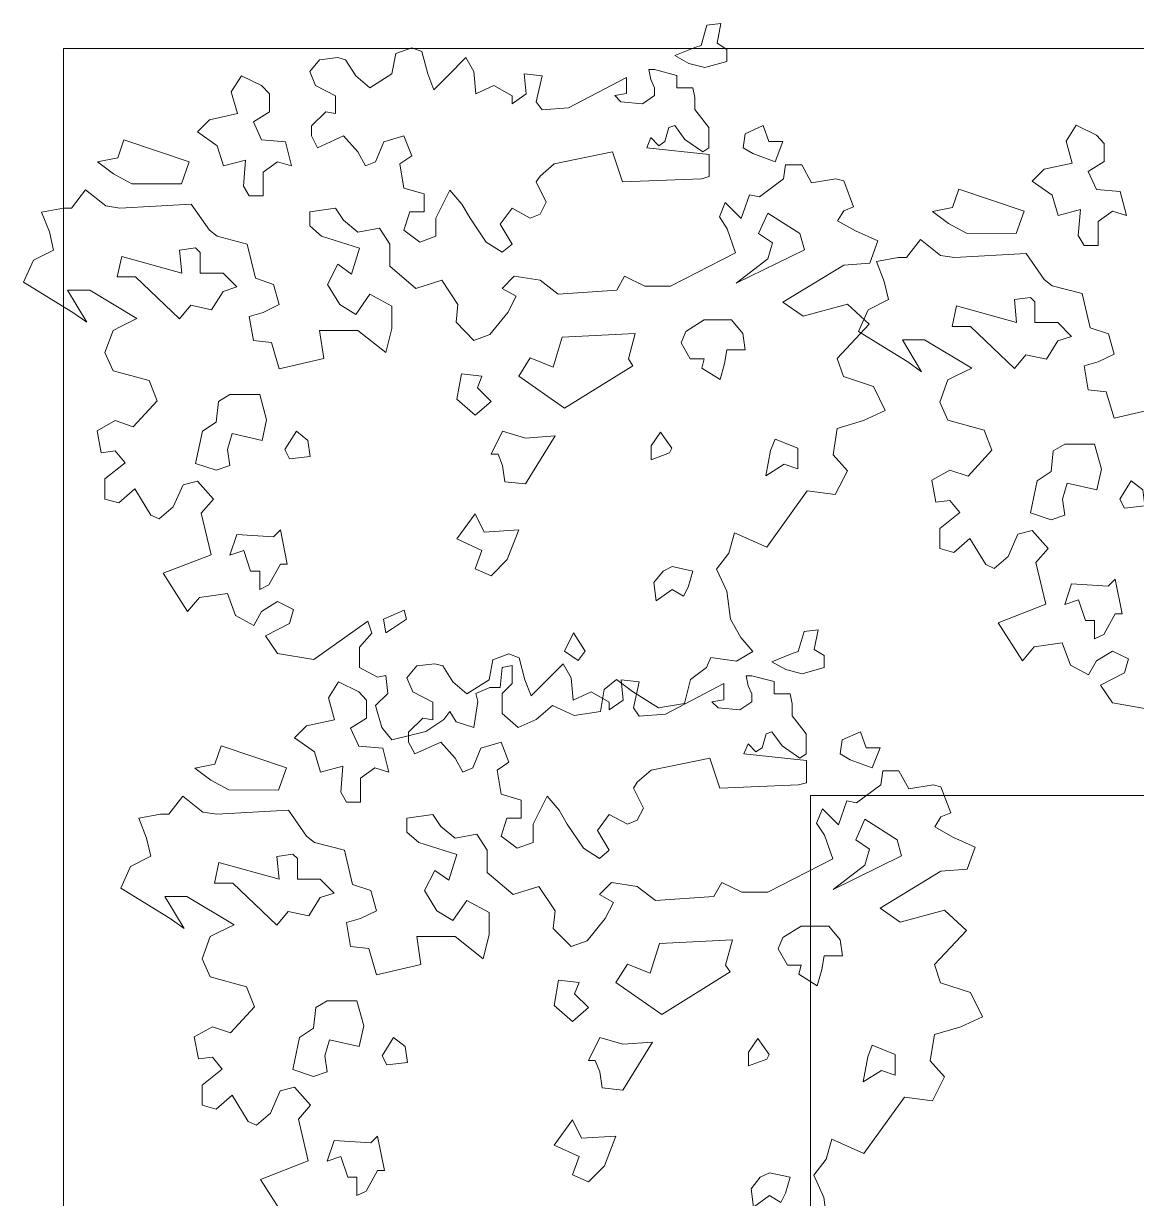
# Model space of a CAD drawing. Header units: inches. Extents: x 5 to 136470, y 9 to 138066.
# Drawn here: x 87183 to 88077, y 124998 to 125942 of the extents above; entities that cross this region are included whole.
import ezdxf

# ---------------------------------------------------------------- set-up
doc = ezdxf.new("R2010")
doc.units = ezdxf.units.IN
doc.header["$MEASUREMENT"] = 0
doc.layers.add('partition', color=253, linetype='Continuous', lineweight=5)
doc.layers.add('TREES', color=72, linetype='Continuous', lineweight=5, transparency=0.05)
doc.styles.add('ROMANS', font='', dxfattribs={"width": 0.8})
doc.styles.get('ROMANS').set_extended_font_data('VNI-Avo')

# ---------------------------------------------------------------- blocks, each defined once
blk = doc.blocks.new('A$C7b2e77e3')
at = {"layer": 'partition'}
for p, q in [((34066.46, 18205.81), (27393.38, 18205.81)), ((27393.38, 16155.43), (27393.38, 18205.81)), ((34066.46, 17605.81), (27993.38, 17605.81)), ((27993.38, 17605.81), (27993.38, 16155.43))]:
    blk.add_line(p, q, dxfattribs=at)
at = {"layer": 'TREES'}
for p, q in [((27660.21, 18201.65), (27673.09, 18206.31)), ((27673.09, 18206.31), (27681.32, 18203.3)), ((27681.32, 18203.3), (27685.97, 18185.47)), ((27591.14, 18187.12), (27599.09, 18196.72)), ((27599.09, 18196.72), (27613.62, 18198.36)), ((27613.62, 18198.36), (27619.92, 18196.72)), ((27619.92, 18196.72), (27628.14, 18183.83)), ((27657.2, 18185.47), (27660.21, 18201.65)), ((27702.15, 18183.83), (27716.67, 18198.36)), ((27716.67, 18198.36), (27722.98, 18187.12)), ((27595.8, 18175.88), (27591.14, 18187.12)), ((27639.38, 18174.23), (27657.2, 18185.47)), ((27685.97, 18185.47), (27690.91, 18172.59)), ((27722.98, 18187.12), (27724.62, 18169.3)), ((27763.27, 18185.47), (27777.79, 18183.83)), ((27764.91, 18169.3), (27763.27, 18185.47)), ((27865.13, 18180.82), (27863.49, 18188.77)), ((27863.49, 18188.77), (27868.15, 18188.77)), ((27868.15, 18188.77), (27885.96, 18184.11)), ((27611.97, 18167.65), (27595.8, 18175.88)), ((27628.14, 18183.83), (27639.38, 18174.23)), ((27690.91, 18172.59), (27702.15, 18183.83)), ((27724.62, 18169.3), (27739.15, 18175.88)), ((27739.15, 18175.88), (27753.67, 18167.65)), ((27777.79, 18183.83), (27773.13, 18162.99)), ((27798.9, 18158.05), (27845.67, 18182.46)), ((27845.67, 18182.46), (27845.67, 18169.58)), ((27868.15, 18174.24), (27865.13, 18180.82)), ((27885.96, 18184.11), (27885.96, 18174.24)), ((27611.97, 18153.39), (27611.97, 18167.65)), ((27753.67, 18161.34), (27764.91, 18169.3)), ((27753.67, 18167.65), (27753.67, 18161.34)), ((27845.67, 18169.58), (27836.08, 18167.93)), ((27836.08, 18167.93), (27841.01, 18163)), ((27858.55, 18161.35), (27868.15, 18167.93)), ((27868.15, 18167.93), (27868.15, 18174.24)), ((27885.96, 18174.24), (27898.84, 18174.24)), ((27898.84, 18174.24), (27900.49, 18166.29)), ((27900.49, 18166.29), (27900.49, 18156.69)), ((27773.13, 18162.99), (27777.79, 18156.41)), ((27777.79, 18156.41), (27798.9, 18158.05)), ((27841.01, 18163), (27858.55, 18161.35)), ((27900.49, 18156.69), (27911.73, 18142.16)), ((27592.51, 18143.52), (27604.02, 18154.76)), ((27604.02, 18154.76), (27611.97, 18153.39)), ((27592.51, 18135.57), (27592.51, 18143.52)), ((27879.66, 18142.16), (27876.37, 18130.91)), ((27884.32, 18143.8), (27879.66, 18142.16)), ((27892.54, 18132.56), (27884.32, 18143.8)), ((27911.73, 18142.16), (27911.73, 18125.98)), ((27597.45, 18125.97), (27592.51, 18135.57)), ((27618.28, 18135.57), (27597.45, 18125.97)), ((27629.79, 18122.68), (27618.28, 18135.57)), ((27650.62, 18130.63), (27644.04, 18114.73)), ((27666.79, 18135.57), (27650.62, 18130.63)), ((27673.09, 18119.39), (27666.79, 18135.57)), ((27865.13, 18134.2), (27861.84, 18125.98)), ((27871.43, 18127.62), (27865.13, 18134.2)), ((27876.37, 18130.91), (27871.43, 18127.62)), ((27906.79, 18122.69), (27892.54, 18132.56)), ((27636.09, 18111.44), (27629.79, 18122.68)), ((27663.5, 18113.09), (27673.09, 18119.39)), ((27834.43, 18122.69), (27787.39, 18113.09)), ((27842.38, 18098.56), (27834.43, 18122.69)), ((27861.84, 18125.98), (27911.99, 18120.6)), ((27911.73, 18125.98), (27906.79, 18122.69)), ((27911.99, 18120.6), (27911.99, 18102.78)), ((27644.04, 18114.73), (27636.09, 18111.44)), ((27666.79, 18093.62), (27663.5, 18113.09)), ((27787.39, 18113.09), (27776.15, 18103.21)), ((27971.74, 18101.13), (27973.39, 18112.38)), ((27973.39, 18112.38), (27986.27, 18112.38)), ((27986.27, 18112.38), (27994.22, 18097.84)), ((27776.15, 18103.21), (27773.13, 18098.55)), ((27905.69, 18101.13), (27842.38, 18098.56)), ((27911.99, 18102.78), (27905.69, 18101.13)), ((27952.28, 18086.6), (27971.74, 18101.13)), ((27994.22, 18097.84), (28013.68, 18101.13)), ((28013.68, 18101.13), (28019.98, 18099.49)), ((28019.98, 18099.49), (28027.93, 18078.65)), ((27399.96, 18077.58), (27411.19, 18092.11)), ((27411.19, 18092.11), (27427.37, 18079.22)), ((27682.96, 18088.96), (27666.79, 18093.62)), ((27703.79, 18091.97), (27692.55, 18069.49)), ((27713.38, 18080.73), (27703.79, 18091.97)), ((27773.13, 18098.55), (27781.08, 18082.37)), ((27438.6, 18077.58), (27496.03, 18080.73)), ((27496.03, 18080.73), (27510.56, 18059.89)), ((27682.96, 18074.42), (27682.96, 18088.96)), ((27719.96, 18069.49), (27713.38, 18080.73)), ((27781.08, 18082.37), (27776.15, 18072.78)), ((27920.21, 18070.42), (27924.87, 18081.94)), ((27924.87, 18081.94), (27933.1, 18073.71)), ((27937.7, 18069.11), (27944.33, 18088.25)), ((27944.33, 18088.25), (27952.28, 18086.6)), ((27375.84, 18074.29), (27393.38, 18077.58)), ((27382.14, 18058.39), (27375.84, 18074.29)), ((27393.38, 18077.58), (27399.96, 18077.58)), ((27427.37, 18079.22), (27438.6, 18077.58)), ((27591.14, 18074.42), (27611.97, 18077.44)), ((27591.14, 18063.18), (27591.14, 18074.42)), ((27611.97, 18077.44), (27618.28, 18067.84)), ((27666.79, 18059.89), (27671.45, 18074.42)), ((27671.45, 18074.42), (27682.96, 18074.42)), ((27753.67, 18077.44), (27744.08, 18064.55)), ((27768.2, 18069.49), (27753.67, 18077.44)), ((27776.15, 18072.78), (27768.2, 18069.49)), ((27933.1, 18073.71), (27937.7, 18069.11)), ((28019.98, 18075.36), (28015.05, 18067.41)), ((28027.93, 18078.65), (28019.98, 18075.36)), ((27600.73, 18054.96), (27591.14, 18063.18)), ((27618.28, 18067.84), (27629.79, 18058.25)), ((27692.55, 18069.49), (27692.55, 18054.96)), ((27732.84, 18050.29), (27719.96, 18069.49)), ((27744.08, 18064.55), (27753.67, 18048.65)), ((27926.52, 18060.83), (27920.21, 18070.42)), ((28015.05, 18067.41), (28029.57, 18059.18)), ((27385.43, 18043.85), (27382.14, 18058.39)), ((27510.56, 18059.89), (27516.86, 18054.96)), ((27516.86, 18054.96), (27540.98, 18048.65)), ((27631.16, 18045.36), (27600.73, 18054.96)), ((27629.79, 18058.25), (27647.33, 18061.54)), ((27647.33, 18061.54), (27655.55, 18048.65)), ((27679.67, 18050.29), (27666.79, 18059.89)), ((27692.55, 18054.96), (27679.67, 18050.29)), ((27933.1, 18041.63), (27926.52, 18060.83)), ((28029.57, 18059.18), (28047.39, 18051.23)), ((28070.4, 18037.81), (28081.64, 18052.35)), ((28081.64, 18052.35), (28097.81, 18039.46)), ((27369.26, 18035.63), (27385.43, 18043.85)), ((27540.98, 18048.65), (27547.56, 18021.23)), ((27624.85, 18024.52), (27631.16, 18045.36)), ((27655.55, 18048.65), (27655.55, 18030.83)), ((27745.73, 18042.07), (27732.84, 18050.29)), ((27753.67, 18048.65), (27745.73, 18042.07)), ((28047.39, 18051.23), (28041.09, 18033.41)), ((27361.31, 18018.08), (27369.26, 18035.63)), ((27881.03, 18014.93), (27933.1, 18041.63)), ((28041.09, 18033.41), (28019.98, 18031.76)), ((28046.28, 18034.52), (28063.82, 18037.81)), ((28052.59, 18018.62), (28046.28, 18034.52)), ((28063.82, 18037.81), (28070.4, 18037.81)), ((28097.81, 18039.46), (28109.05, 18037.81)), ((28109.05, 18037.81), (28166.48, 18040.96)), ((28166.48, 18040.96), (28181.01, 18020.12)), ((27605.39, 18016.29), (27613.62, 18032.47)), ((27613.62, 18032.47), (27624.85, 18024.52)), ((27655.55, 18030.83), (27676.38, 18013)), ((28019.98, 18031.76), (27971.2, 18002.04)), ((27400.93, 17993.81), (27361.31, 18018.08)), ((27547.56, 18021.23), (27562.09, 18016.29)), ((27562.09, 18016.29), (27566.75, 18000.12)), ((27615.26, 18000.12), (27605.39, 18016.29)), ((27676.38, 18013), (27697.21, 18019.58)), ((27697.21, 18019.58), (27710.09, 18000.12)), ((27745.73, 18013), (27755.32, 18022.87)), ((27755.32, 18022.87), (27776.15, 18019.58)), ((27776.15, 18019.58), (27790.68, 18008.34)), ((27837.72, 18011.64), (27844.03, 18022.88)), ((27844.03, 18022.88), (27860.2, 18014.93)), ((27860.2, 18014.93), (27881.03, 18014.93)), ((28055.88, 18004.09), (28052.59, 18018.62)), ((28181.01, 18020.12), (28187.31, 18015.19)), ((28187.31, 18015.19), (28211.43, 18008.88)), ((27396.67, 18011.5), (27412.16, 17985.86)), ((27414.48, 18011.5), (27396.67, 18011.5)), ((27452.45, 17988.87), (27414.48, 18011.5)), ((27639.38, 18008.34), (27628.14, 17992.16)), ((27657.2, 17998.74), (27639.38, 18008.34)), ((27756.96, 18006.7), (27745.73, 18013)), ((27750.38, 17993.81), (27756.96, 18006.7)), ((27790.68, 18008.34), (27837.72, 18011.64)), ((28211.43, 18008.88), (28218.01, 17981.46)), ((27566.75, 18000.12), (27553.87, 17993.81)), ((27628.14, 17992.16), (27615.26, 18000.12)), ((27657.2, 17980.92), (27657.2, 17998.74)), ((27710.09, 18000.12), (27708.72, 17985.86)), ((27971.2, 18002.04), (27987.37, 17990.8)), ((27987.37, 17990.8), (28023, 18000.4)), ((28023, 18000.4), (28040.55, 17984.22)), ((28031.76, 17978.31), (28039.7, 17995.86)), ((28039.7, 17995.86), (28055.88, 18004.09)), ((27412.16, 17985.86), (27400.93, 17993.81)), ((27439.57, 17982.57), (27452.45, 17988.87)), ((27553.87, 17993.81), (27542.63, 17990.52)), ((27542.63, 17990.52), (27545.92, 17971.32)), ((27735.86, 17975.99), (27750.38, 17993.81)), ((27426.69, 17961.45), (27433.27, 17979.28)), ((27433.27, 17979.28), (27439.57, 17982.57)), ((27599.09, 17979.28), (27629.79, 17979.28)), ((27602.38, 17956.79), (27599.09, 17979.28)), ((27629.79, 17979.28), (27652.26, 17961.45)), ((27652.26, 17961.45), (27657.2, 17980.92)), ((27708.72, 17985.86), (27722.98, 17971.32)), ((28040.55, 17984.22), (28014.78, 17956.8)), ((28071.37, 17954.04), (28031.76, 17978.31)), ((28218.01, 17981.46), (28232.53, 17976.53)), ((27545.92, 17971.32), (27560.44, 17969.68)), ((27560.44, 17969.68), (27566.75, 17948.57)), ((27722.98, 17971.32), (27735.86, 17975.99)), ((28067.11, 17971.73), (28082.61, 17946.09)), ((28084.93, 17971.73), (28067.11, 17971.73)), ((28122.9, 17949.11), (28084.93, 17971.73)), ((28232.53, 17976.53), (28237.19, 17960.35)), ((27433.27, 17946.92), (27426.69, 17961.45)), ((28237.19, 17960.35), (28224.31, 17954.04)), ((27566.75, 17948.57), (27602.38, 17956.79)), ((28014.78, 17956.8), (28019.71, 17942.27)), ((28082.61, 17946.09), (28071.37, 17954.04)), ((28110.02, 17942.8), (28122.9, 17949.11)), ((28224.31, 17954.04), (28213.07, 17950.75)), ((28213.07, 17950.75), (28216.36, 17931.56)), ((27462.32, 17938.97), (27433.27, 17946.92)), ((27468.63, 17922.79), (27462.32, 17938.97)), ((28019.71, 17942.27), (28043.83, 17934.31)), ((28097.14, 17921.69), (28103.71, 17939.51)), ((28103.71, 17939.51), (28110.02, 17942.8)), ((28043.83, 17934.31), (28053.43, 17914.85)), ((28216.36, 17931.56), (28230.89, 17929.91)), ((28230.89, 17929.91), (28237.19, 17908.8)), ((27449.44, 17901.95), (27468.63, 17922.79)), ((28103.71, 17907.15), (28097.14, 17921.69)), ((28053.43, 17914.85), (28035.89, 17906.89)), ((28237.19, 17908.8), (28272.82, 17917.03)), ((27420.39, 17898.66), (27434.91, 17906.89)), ((27434.91, 17906.89), (27449.44, 17901.95)), ((28035.89, 17906.89), (28014.78, 17900.59)), ((28132.77, 17899.2), (28103.71, 17907.15)), ((27423.68, 17881.11), (27420.39, 17898.66)), ((28014.78, 17900.59), (28011.49, 17879.47)), ((28139.07, 17883.03), (28132.77, 17899.2)), ((27434.91, 17882.48), (27423.68, 17881.11)), ((27442.86, 17872.89), (27434.91, 17882.48)), ((28119.88, 17862.19), (28139.07, 17883.03)), ((27426.69, 17860), (27442.86, 17872.89)), ((28011.49, 17879.47), (28023, 17866.59)), ((28023, 17866.59), (28013.14, 17847.39)), ((28090.83, 17858.9), (28105.36, 17867.12)), ((28105.36, 17867.12), (28119.88, 17862.19)), ((27426.69, 17843.82), (27426.69, 17860)), ((27489.46, 17855.34), (27481.51, 17837.52)), ((27500.97, 17858.36), (27489.46, 17855.34)), ((27513.85, 17843.82), (27500.97, 17858.36)), ((28094.12, 17841.35), (28090.83, 17858.9)), ((27450.81, 17852.05), (27437.93, 17840.81)), ((27463.69, 17830.94), (27450.81, 17852.05)), ((27990.66, 17850.41), (27958.14, 17805.16)), ((28013.14, 17847.39), (27990.66, 17850.41)), ((27437.93, 17840.81), (27426.69, 17843.82)), ((27481.51, 17837.52), (27470.27, 17827.92)), ((27503.98, 17832.58), (27513.85, 17843.82)), ((28105.36, 17842.72), (28094.12, 17841.35)), ((28113.31, 17833.12), (28105.36, 17842.72)), ((27470.27, 17827.92), (27463.69, 17830.94)), ((27511.93, 17799.13), (27503.98, 17832.58)), ((28097.14, 17820.23), (28113.31, 17833.12)), ((27932.38, 17816.68), (27927.72, 17800.5)), ((27958.14, 17805.16), (27932.38, 17816.68)), ((28097.14, 17804.06), (28097.14, 17820.23)), ((28171.41, 17818.59), (28159.9, 17815.57)), ((28184.29, 17804.06), (28171.41, 17818.59)), ((28121.26, 17812.28), (28108.37, 17801.04)), ((28134.14, 17791.17), (28121.26, 17812.28)), ((28159.9, 17815.57), (28151.95, 17797.75)), ((27473.56, 17784.32), (27511.93, 17799.13)), ((27927.72, 17800.5), (27917.85, 17787.61)), ((28108.37, 17801.04), (28097.14, 17804.06)), ((28151.95, 17797.75), (28140.72, 17788.15)), ((28174.43, 17792.81), (28184.29, 17804.06)), ((28140.72, 17788.15), (28134.14, 17791.17)), ((28182.38, 17759.36), (28174.43, 17792.81)), ((27493.02, 17753.61), (27473.56, 17784.32)), ((27917.85, 17787.61), (27926.07, 17769.79)), ((27926.07, 17769.79), (27929.09, 17747.31)), ((27502.61, 17764.85), (27493.02, 17753.61)), ((27525.09, 17768.14), (27502.61, 17764.85)), ((27531.66, 17750.32), (27525.09, 17768.14)), ((27565.38, 17761.56), (27552.5, 17753.61)), ((27578.26, 17755.26), (27565.38, 17761.56)), ((27546.19, 17742.37), (27531.66, 17750.32)), ((27552.5, 17753.61), (27546.19, 17742.37)), ((27574.97, 17744.01), (27578.26, 17755.26)), ((28144, 17744.56), (28182.38, 17759.36)), ((27555.78, 17734.14), (27574.97, 17744.01)), ((27637.74, 17745.66), (27594.43, 17714.95)), ((27641.02, 17736.06), (27637.74, 17745.66)), ((27929.09, 17747.31), (27937.31, 17732.77)), ((28163.46, 17713.85), (28144, 17744.56)), ((27565.38, 17719.89), (27555.78, 17734.14)), ((27631.16, 17724.82), (27641.02, 17736.06)), ((27937.31, 17732.77), (27946.9, 17721.53)), ((27631.16, 17708.64), (27631.16, 17724.82)), ((28173.06, 17725.09), (28163.46, 17713.85)), ((28195.53, 17728.38), (28173.06, 17725.09)), ((28202.11, 17710.56), (28195.53, 17728.38)), ((27594.43, 17714.95), (27565.38, 17719.89)), ((27735.27, 17698.64), (27738.28, 17714.81)), ((27738.28, 17714.81), (27751.16, 17719.48)), ((27751.16, 17719.48), (27759.38, 17716.46)), ((27759.38, 17716.46), (27764.04, 17698.64)), ((27913.19, 17716.6), (27909.9, 17708.64)), ((27934.02, 17713.58), (27913.19, 17716.6)), ((27946.9, 17721.53), (27934.02, 17713.58)), ((28222.94, 17713.85), (28216.64, 17702.6)), ((28235.82, 17721.8), (28222.94, 17713.85)), ((28248.71, 17715.49), (28235.82, 17721.8)), ((28245.42, 17704.25), (28248.71, 17715.49)), ((27645.68, 17700.69), (27631.16, 17708.64)), ((27669.21, 17700.28), (27677.16, 17709.88)), ((27677.16, 17709.88), (27691.69, 17711.52)), ((27691.69, 17711.52), (27697.99, 17709.88)), ((27697.99, 17709.88), (27706.21, 17696.99)), ((27745.73, 17708.64), (27744.08, 17692.47)), ((27753.67, 17710.29), (27745.73, 17708.64)), ((27753.67, 17695.76), (27753.67, 17710.29)), ((27780.22, 17696.99), (27794.74, 17711.52)), ((27794.74, 17711.52), (27801.05, 17700.28)), ((27909.9, 17708.64), (27897.02, 17699.05)), ((28216.64, 17702.6), (28202.11, 17710.56)), ((28226.23, 17694.38), (28245.42, 17704.25)), ((27652.26, 17702.06), (27645.68, 17700.69)), ((27653.91, 17687.8), (27652.26, 17702.06)), ((27673.87, 17689.04), (27669.21, 17700.28)), ((27706.21, 17696.99), (27717.45, 17687.39)), ((27717.45, 17687.39), (27735.27, 17698.64)), ((27745.73, 17687.8), (27753.67, 17695.76)), ((27764.04, 17698.64), (27768.98, 17685.75)), ((27768.98, 17685.75), (27780.22, 17696.99)), ((27801.05, 17700.28), (27802.69, 17682.46)), ((27837.54, 17699.05), (27827.68, 17690.82)), ((27850.43, 17689.18), (27837.54, 17699.05)), ((27841.34, 17698.64), (27855.86, 17696.99)), ((27842.98, 17682.46), (27841.34, 17698.64)), ((27855.86, 17696.99), (27851.2, 17676.15)), ((27876.97, 17671.22), (27923.74, 17695.63)), ((27897.02, 17699.05), (27892.09, 17679.58)), ((27923.74, 17695.63), (27923.74, 17682.74)), ((27943.2, 17693.98), (27941.56, 17701.93)), ((27941.56, 17701.93), (27946.21, 17701.93)), ((27946.21, 17687.4), (27943.2, 17693.98)), ((27946.21, 17701.93), (27964.03, 17697.27)), ((27964.03, 17697.27), (27964.03, 17687.4)), ((28235.82, 17680.12), (28226.23, 17694.38)), ((27644.04, 17677.93), (27653.91, 17687.8)), ((27690.04, 17680.81), (27673.87, 17689.04)), ((27735.86, 17692.47), (27724.62, 17687.8)), ((27724.62, 17687.8), (27726.27, 17681.22)), ((27744.08, 17692.47), (27735.86, 17692.47)), ((27745.73, 17671.63), (27745.73, 17687.8)), ((27802.69, 17682.46), (27817.22, 17689.04)), ((27817.22, 17689.04), (27831.74, 17680.81)), ((27827.68, 17690.82), (27824.66, 17673.27)), ((27871.26, 17676.29), (27850.43, 17689.18)), ((27946.21, 17681.09), (27946.21, 17687.4)), ((27964.03, 17687.4), (27976.91, 17687.4)), ((27976.91, 17687.4), (27978.56, 17679.45)), ((27648.97, 17660.38), (27644.04, 17677.93)), ((27690.04, 17666.56), (27690.04, 17680.81)), ((27726.27, 17681.22), (27722.98, 17660.38)), ((27786.02, 17677.93), (27773.13, 17666.69)), ((27803.56, 17669.98), (27786.02, 17677.93)), ((27831.74, 17674.51), (27842.98, 17682.46)), ((27831.74, 17680.81), (27831.74, 17674.51)), ((27851.2, 17676.15), (27855.86, 17669.57)), ((27892.09, 17679.58), (27871.26, 17676.29)), ((27923.74, 17682.74), (27914.15, 17681.09)), ((27914.15, 17681.09), (27919.08, 17676.16)), ((27919.08, 17676.16), (27936.62, 17674.51)), ((27936.62, 17674.51), (27946.21, 17681.09)), ((27978.56, 17679.45), (27978.56, 17669.85)), ((28264.88, 17675.18), (28235.82, 17680.12)), ((27670.58, 17656.68), (27682.09, 17667.93)), ((27682.09, 17667.93), (27690.04, 17666.56)), ((27698.86, 17666.69), (27684.33, 17657.09)), ((27703.79, 17673.27), (27698.86, 17666.69)), ((27708.72, 17665.05), (27703.79, 17673.27)), ((27758.61, 17660.38), (27745.73, 17671.63)), ((27773.13, 17666.69), (27758.61, 17660.38)), ((27824.66, 17673.27), (27803.56, 17669.98)), ((27855.86, 17669.57), (27876.97, 17671.22)), ((27978.56, 17669.85), (27989.79, 17655.32)), ((27657.2, 17650.51), (27648.97, 17660.38)), ((27684.33, 17657.09), (27657.2, 17650.51)), ((27670.58, 17648.73), (27670.58, 17656.68)), ((27722.98, 17660.38), (27708.72, 17665.05)), ((27962.39, 17656.96), (27957.73, 17655.32)), ((27970.61, 17645.72), (27962.39, 17656.96)), ((27675.51, 17639.14), (27670.58, 17648.73)), ((27696.35, 17648.73), (27675.51, 17639.14)), ((27707.86, 17635.85), (27696.35, 17648.73)), ((27744.86, 17648.73), (27728.69, 17643.8)), ((27751.16, 17632.55), (27744.86, 17648.73)), ((27943.2, 17647.37), (27939.91, 17639.14)), ((27949.5, 17640.79), (27943.2, 17647.37)), ((27957.73, 17655.32), (27954.44, 17644.08)), ((27989.79, 17655.32), (27989.79, 17639.14)), ((27728.69, 17643.8), (27722.11, 17627.89)), ((27939.91, 17639.14), (27990.06, 17633.76)), ((27954.44, 17644.08), (27949.5, 17640.79)), ((27984.86, 17635.85), (27970.61, 17645.72)), ((27989.79, 17639.14), (27984.86, 17635.85)), ((27714.16, 17624.6), (27707.86, 17635.85)), ((27722.11, 17627.89), (27714.16, 17624.6)), ((27741.57, 17626.25), (27751.16, 17632.55)), ((27912.5, 17635.85), (27865.46, 17626.25)), ((27920.45, 17611.72), (27912.5, 17635.85)), ((27990.06, 17633.76), (27990.06, 17615.94)), ((27744.86, 17606.78), (27741.57, 17626.25)), ((27865.46, 17626.25), (27854.22, 17616.38)), ((28049.81, 17614.3), (28051.46, 17625.54)), ((28051.46, 17625.54), (28064.34, 17625.54)), ((28064.34, 17625.54), (28072.29, 17611.01)), ((27854.22, 17616.38), (27851.2, 17611.72)), ((27851.2, 17611.72), (27859.15, 17595.54)), ((27983.76, 17614.3), (27920.45, 17611.72)), ((27990.06, 17615.94), (27983.76, 17614.3)), ((28030.35, 17599.76), (28049.81, 17614.3)), ((28072.29, 17611.01), (28091.75, 17614.3)), ((28091.75, 17614.3), (28098.05, 17612.65)), ((28098.05, 17612.65), (28106, 17591.81)), ((27478.03, 17590.74), (27489.26, 17605.28)), ((27489.26, 17605.28), (27505.43, 17592.39)), ((27761.03, 17602.12), (27744.86, 17606.78)), ((27761.03, 17587.59), (27761.03, 17602.12)), ((27781.86, 17605.14), (27770.62, 17582.65)), ((27791.45, 17593.89), (27781.86, 17605.14)), ((28015.77, 17582.27), (28022.4, 17601.41)), ((28022.4, 17601.41), (28030.35, 17599.76)), ((27453.91, 17587.45), (27471.45, 17590.74)), ((27471.45, 17590.74), (27478.03, 17590.74)), ((27505.43, 17592.39), (27516.67, 17590.74)), ((27516.67, 17590.74), (27574.1, 17593.89)), ((27574.1, 17593.89), (27588.63, 17573.05)), ((27669.21, 17587.59), (27690.04, 17590.6)), ((27690.04, 17590.6), (27696.35, 17581.01)), ((27798.03, 17582.65), (27791.45, 17593.89)), ((27831.74, 17590.6), (27822.15, 17577.72)), ((27846.27, 17582.65), (27831.74, 17590.6)), ((27859.15, 17595.54), (27854.22, 17585.94)), ((27998.28, 17583.59), (28002.94, 17595.1)), ((28002.94, 17595.1), (28011.17, 17586.88)), ((28106, 17591.81), (28098.05, 17588.52)), ((27460.21, 17571.55), (27453.91, 17587.45)), ((27669.21, 17576.34), (27669.21, 17587.59)), ((27696.35, 17581.01), (27707.86, 17571.41)), ((27744.86, 17573.05), (27749.52, 17587.59)), ((27749.52, 17587.59), (27761.03, 17587.59)), ((27770.62, 17582.65), (27770.62, 17568.12)), ((27810.91, 17563.46), (27798.03, 17582.65)), ((27854.22, 17585.94), (27846.27, 17582.65)), ((28004.59, 17573.99), (27998.28, 17583.59)), ((28011.17, 17586.88), (28015.77, 17582.27)), ((28098.05, 17588.52), (28093.12, 17580.57)), ((28093.12, 17580.57), (28107.64, 17572.34)), ((27463.5, 17557.02), (27460.21, 17571.55)), ((27588.63, 17573.05), (27594.93, 17568.12)), ((27678.8, 17568.12), (27669.21, 17576.34)), ((27707.86, 17571.41), (27725.4, 17574.7)), ((27725.4, 17574.7), (27733.62, 17561.81)), ((27757.74, 17563.46), (27744.86, 17573.05)), ((27822.15, 17577.72), (27831.74, 17561.81)), ((28011.17, 17554.8), (28004.59, 17573.99)), ((28107.64, 17572.34), (28125.46, 17564.39)), ((27594.93, 17568.12), (27619.05, 17561.81)), ((27619.05, 17561.81), (27625.63, 17534.39)), ((27709.23, 17558.52), (27678.8, 17568.12)), ((27733.62, 17561.81), (27733.62, 17543.99)), ((27770.62, 17568.12), (27757.74, 17563.46)), ((27823.79, 17555.23), (27810.91, 17563.46)), ((27831.74, 17561.81), (27823.79, 17555.23)), ((28125.46, 17564.39), (28119.16, 17546.57)), ((27447.33, 17548.79), (27463.5, 17557.02)), ((27702.92, 17537.68), (27709.23, 17558.52)), ((27959.1, 17528.09), (28011.17, 17554.8)), ((27439.38, 17531.24), (27447.33, 17548.79)), ((27683.46, 17529.46), (27691.69, 17545.63)), ((27691.69, 17545.63), (27702.92, 17537.68)), ((27733.62, 17543.99), (27754.45, 17526.17)), ((28098.05, 17544.92), (28049.27, 17515.2)), ((28119.16, 17546.57), (28098.05, 17544.92)), ((27625.63, 17534.39), (27640.16, 17529.46)), ((27823.79, 17526.17), (27833.39, 17536.04)), ((27833.39, 17536.04), (27854.22, 17532.75)), ((27915.79, 17524.8), (27922.1, 17536.04)), ((27922.1, 17536.04), (27938.27, 17528.09)), ((27479, 17506.97), (27439.38, 17531.24)), ((27474.74, 17524.66), (27490.23, 17499.02)), ((27492.55, 17524.66), (27474.74, 17524.66)), ((27530.52, 17502.04), (27492.55, 17524.66)), ((27640.16, 17529.46), (27644.82, 17513.28)), ((27693.33, 17513.28), (27683.46, 17529.46)), ((27754.45, 17526.17), (27775.28, 17532.75)), ((27775.28, 17532.75), (27788.16, 17513.28)), ((27835.03, 17519.86), (27823.79, 17526.17)), ((27854.22, 17532.75), (27868.74, 17521.5)), ((27868.74, 17521.5), (27915.79, 17524.8)), ((27938.27, 17528.09), (27959.1, 17528.09)), ((27717.45, 17521.5), (27706.21, 17505.33)), ((27735.27, 17511.91), (27717.45, 17521.5)), ((27828.45, 17506.97), (27835.03, 17519.86)), ((28049.27, 17515.2), (28065.44, 17503.96)), ((27490.23, 17499.02), (27479, 17506.97)), ((27631.93, 17506.97), (27620.7, 17503.68)), ((27644.82, 17513.28), (27631.93, 17506.97)), ((27706.21, 17505.33), (27693.33, 17513.28)), ((27735.27, 17494.09), (27735.27, 17511.91)), ((27788.16, 17513.28), (27786.79, 17499.02)), ((27813.93, 17489.15), (27828.45, 17506.97)), ((28065.44, 17503.96), (28101.07, 17513.56)), ((28101.07, 17513.56), (28118.61, 17497.38)), ((27511.34, 17492.44), (27517.64, 17495.73)), ((27517.64, 17495.73), (27530.52, 17502.04)), ((27620.7, 17503.68), (27623.99, 17484.49)), ((27786.79, 17499.02), (27801.05, 17484.49)), ((28118.61, 17497.38), (28092.85, 17469.96)), ((27504.76, 17474.62), (27511.34, 17492.44)), ((27677.16, 17492.44), (27707.86, 17492.44)), ((27680.45, 17469.96), (27677.16, 17492.44)), ((27707.86, 17492.44), (27730.33, 17474.62)), ((27730.33, 17474.62), (27735.27, 17494.09)), ((27801.05, 17484.49), (27813.93, 17489.15)), ((27623.99, 17484.49), (27638.51, 17482.84)), ((27638.51, 17482.84), (27644.82, 17461.73)), ((27511.34, 17460.08), (27504.76, 17474.62)), ((27644.82, 17461.73), (27680.45, 17469.96)), ((28092.85, 17469.96), (28097.78, 17455.43)), ((27540.39, 17452.13), (27511.34, 17460.08)), ((27546.69, 17435.96), (27540.39, 17452.13)), ((28097.78, 17455.43), (28121.9, 17447.48)), ((28121.9, 17447.48), (28131.5, 17428.01)), ((27527.51, 17415.12), (27546.69, 17435.96)), ((27498.46, 17411.83), (27512.98, 17420.05)), ((27512.98, 17420.05), (27527.51, 17415.12)), ((28113.96, 17420.06), (28092.85, 17413.75)), ((28131.5, 17428.01), (28113.96, 17420.06)), ((27501.74, 17394.28), (27498.46, 17411.83)), ((28092.85, 17413.75), (28089.56, 17392.64)), ((27512.98, 17395.65), (27501.74, 17394.28)), ((27520.93, 17386.05), (27512.98, 17395.65)), ((28089.56, 17392.64), (28101.07, 17379.75)), ((27504.76, 17373.16), (27520.93, 17386.05)), ((27504.76, 17356.99), (27504.76, 17373.16)), ((28101.07, 17379.75), (28091.21, 17360.56)), ((27528.88, 17365.21), (27516, 17353.97)), ((27541.76, 17344.1), (27528.88, 17365.21)), ((27567.52, 17368.5), (27559.58, 17350.68)), ((27579.04, 17371.52), (27567.52, 17368.5)), ((27591.92, 17356.99), (27579.04, 17371.52)), ((28068.73, 17363.57), (28036.21, 17318.32)), ((28091.21, 17360.56), (28068.73, 17363.57)), ((27516, 17353.97), (27504.76, 17356.99)), ((27582.05, 17345.74), (27591.92, 17356.99)), ((27559.58, 17350.68), (27548.34, 17341.08)), ((27590, 17312.29), (27582.05, 17345.74)), ((27548.34, 17341.08), (27541.76, 17344.1)), ((28010.45, 17329.84), (28005.79, 17313.66)), ((28036.21, 17318.32), (28010.45, 17329.84)), ((27551.63, 17297.49), (27590, 17312.29)), ((28005.79, 17313.66), (27995.92, 17300.78)), ((27571.09, 17266.78), (27551.63, 17297.49)), ((27995.92, 17300.78), (28004.14, 17282.95)), ((28004.14, 17282.95), (28007.16, 17260.47))]:
    blk.add_line(p, q, dxfattribs=at)
for points in [[(27895.55, 18193.71), (27908.44, 18190.42), (27926.25, 18195.35), (27926.25, 18204.95), (27918.3, 18209.88), (27921.32, 18225.79), (27910.08, 18224.42), (27905.42, 18208.24), (27900.49, 18206.59), (27884.32, 18200.01)], [(27537.97, 18095.26), (27542.63, 18087.31), (27553.87, 18087.31), (27553.87, 18106.5), (27565.38, 18114.73), (27576.61, 18111.44), (27571.68, 18130.63), (27552.5, 18132.28), (27545.92, 18146.81), (27558.8, 18154.76), (27558.8, 18169.3), (27552.5, 18175.88), (27536.32, 18183.83), (27528.1, 18170.94), (27533.04, 18153.39), (27510.56, 18148.46), (27500.97, 18138.86), (27516.86, 18127.62), (27521.8, 18111.44), (27539.61, 18116.1)], [(27947.08, 18121.32), (27964.9, 18114.74), (27971.2, 18130.91), (27959.96, 18130.91), (27955.3, 18143.8), (27940.78, 18137.22), (27939.13, 18125.98)], [(28208.41, 18055.5), (28213.07, 18047.54), (28224.31, 18047.54), (28224.31, 18066.74), (28235.82, 18074.96), (28247.06, 18071.67), (28242.13, 18090.87), (28222.94, 18092.51), (28216.36, 18107.04), (28229.24, 18115), (28229.24, 18129.53), (28222.94, 18136.11), (28206.77, 18144.06), (28198.55, 18131.17), (28203.48, 18113.63), (28181.01, 18108.69), (28171.41, 18099.09), (28187.31, 18087.85), (28192.24, 18071.67), (28210.06, 18076.33)], [(27448.2, 18097.05), (27488.09, 18096.91), (27494.39, 18114.73), (27441.89, 18132.42), (27436.96, 18117.89), (27420.79, 18114.6), (27433.67, 18105)], [(28118.64, 18057.28), (28158.53, 18057.14), (28164.83, 18074.96), (28112.34, 18092.65), (28107.4, 18078.12), (28091.23, 18074.83), (28104.11, 18065.23)], [(27984.79, 18057), (27988.47, 18044.11), (27933.58, 18017.21), (27959.02, 18036.75), (27962.7, 18049.63), (27951.66, 18057), (27959.02, 18073.57)], [(27521.57, 18010.62), (27512.37, 17995.89), (27495.8, 17999.58), (27486.6, 17988.53), (27451.26, 18022.2), (27436.53, 18022.2), (27440.21, 18038.77), (27488.44, 18025.35), (27486.6, 18043.76), (27499.49, 18045.6), (27503.17, 18041.92), (27503.17, 18025.35), (27521.57, 18025.35), (27532.61, 18014.3)], [(28192.01, 17970.86), (28182.81, 17956.13), (28166.25, 17959.81), (28157.05, 17948.76), (28121.7, 17982.43), (28106.98, 17982.43), (28110.66, 17999), (28158.89, 17985.58), (28157.05, 18004), (28169.93, 18005.84), (28173.61, 18002.15), (28173.61, 17985.58), (28192.01, 17985.58), (28203.06, 17974.54)], [(27907.82, 17956.46), (27896.77, 17956.46), (27889.41, 17969.34), (27893.09, 17978.55), (27907.82, 17987.75), (27929.9, 17987.75), (27939.1, 17976.71), (27940.94, 17963.82), (27926.22, 17963.82), (27924.38, 17952.77), (27920.7, 17939.89), (27905.98, 17949.09)], [(27768.17, 17957.23), (27758.97, 17942.5), (27795.77, 17916.73), (27850.77, 17950.93), (27847.09, 17956.46), (27852.61, 17976.71), (27793.93, 17973.8), (27786.57, 17949.87)], [(27712.96, 17944.35), (27709.28, 17924.09), (27724, 17911.21), (27736.88, 17922.25), (27725.84, 17933.3), (27729.52, 17942.5)], [(27556.53, 17907.52), (27552.85, 17890.96), (27528.93, 17896.48), (27525.25, 17883.59), (27527.09, 17870.7), (27516.05, 17867.02), (27499.49, 17872.54), (27505.01, 17898.32), (27516.05, 17905.68), (27517.89, 17922.25), (27527.09, 17927.78), (27551.01, 17927.78)], [(27589.66, 17890.96), (27591.5, 17878.07), (27574.94, 17876.23), (27571.26, 17883.59), (27580.46, 17898.32)], [(27773.69, 17870.7), (27764.49, 17855.98), (27747.92, 17857.82), (27746.08, 17870.7), (27742.4, 17879.91), (27736.88, 17879.91), (27746.08, 17898.32), (27764.49, 17892.8), (27788.41, 17894.64)], [(27880.21, 17880.97), (27882.05, 17884.65), (27872.85, 17897.54), (27865.49, 17886.5), (27865.49, 17875.45)], [(27983.27, 17884.65), (27983.27, 17868.09), (27972.23, 17871.77), (27957.5, 17862.56), (27961.18, 17882.81), (27964.86, 17892.02)], [(28226.98, 17867.76), (28223.3, 17851.19), (28199.38, 17856.71), (28195.7, 17843.82), (28197.54, 17830.94), (28186.49, 17827.26), (28169.93, 17832.78), (28175.45, 17858.55), (28186.49, 17865.92), (28188.33, 17882.49), (28197.54, 17888.01), (28221.46, 17888.01)], [(28260.11, 17851.19), (28261.95, 17838.3), (28245.38, 17836.46), (28241.7, 17843.82), (28250.9, 17858.55)], [(27749.76, 17795.22), (27736.88, 17782.33), (27724, 17787.86), (27729.52, 17802.59), (27709.28, 17811.79), (27724, 17832.04), (27731.36, 17817.31), (27758.97, 17819.15)], [(27558.37, 17774.97), (27551.01, 17771.29), (27551.01, 17786.02), (27543.65, 17786.02), (27538.13, 17802.59), (27527.09, 17798.9), (27532.61, 17815.47), (27562.06, 17813.63), (27567.58, 17819.15), (27573.1, 17791.54), (27567.58, 17791.54)], [(27867.54, 17776.81), (27869.38, 17762.08), (27882.27, 17771.29), (27891.47, 17765.76), (27895.15, 17773.13), (27898.83, 17786.02), (27882.27, 17789.7), (27874.9, 17786.02)], [(28228.82, 17735.2), (28221.46, 17731.52), (28221.46, 17746.25), (28214.1, 17746.25), (28208.58, 17762.82), (28197.54, 17759.14), (28203.06, 17775.71), (28232.5, 17773.86), (28238.02, 17779.39), (28243.54, 17751.77), (28238.02, 17751.77)], [(27657.75, 17739.99), (27652.23, 17736.31), (27650.39, 17747.35), (27666.95, 17754.72), (27668.79, 17747.35)], [(27795.77, 17721.58), (27806.81, 17714.22), (27812.33, 17721.58), (27803.13, 17736.31)], [(27973.62, 17706.87), (27986.51, 17703.58), (28004.32, 17708.51), (28004.32, 17718.11), (27996.37, 17723.05), (27999.39, 17738.95), (27988.15, 17737.58), (27983.49, 17721.4), (27978.56, 17719.76), (27962.39, 17713.18)], [(27616.04, 17608.43), (27620.7, 17600.47), (27631.93, 17600.47), (27631.93, 17619.67), (27643.45, 17627.89), (27654.68, 17624.6), (27649.75, 17643.8), (27630.56, 17645.44), (27623.99, 17659.97), (27636.87, 17667.93), (27636.87, 17682.46), (27630.56, 17689.04), (27614.39, 17696.99), (27606.17, 17684.1), (27611.1, 17666.56), (27588.63, 17661.62), (27579.04, 17652.02), (27594.93, 17640.78), (27599.87, 17624.6), (27617.68, 17629.26)], [(28025.15, 17634.48), (28042.97, 17627.9), (28049.27, 17644.08), (28038.03, 17644.08), (28033.37, 17656.96), (28018.85, 17650.38), (28017.2, 17639.14)], [(27526.26, 17610.21), (27566.15, 17610.07), (27572.46, 17627.89), (27519.96, 17645.58), (27515.03, 17631.05), (27498.86, 17627.76), (27511.74, 17618.16)], [(28062.86, 17570.16), (28066.54, 17557.27), (28011.65, 17530.37), (28037.09, 17549.91), (28040.77, 17562.8), (28029.73, 17570.16), (28037.09, 17586.73)], [(27599.64, 17523.79), (27590.44, 17509.06), (27573.87, 17512.74), (27564.67, 17501.69), (27529.33, 17535.36), (27514.6, 17535.36), (27518.28, 17551.93), (27566.51, 17538.51), (27564.67, 17556.92), (27577.55, 17558.77), (27581.24, 17555.08), (27581.24, 17538.51), (27599.64, 17538.51), (27610.68, 17527.47)], [(27985.89, 17469.62), (27974.84, 17469.62), (27967.48, 17482.51), (27971.16, 17491.71), (27985.89, 17500.92), (28007.97, 17500.92), (28017.17, 17489.87), (28019.01, 17476.98), (28004.29, 17476.98), (28002.45, 17465.94), (27998.77, 17453.05), (27984.04, 17462.25)], [(27846.24, 17470.4), (27837.04, 17455.67), (27873.84, 17429.89), (27928.84, 17464.1), (27925.16, 17469.62), (27930.68, 17489.87), (27872, 17486.97), (27864.64, 17463.03)], [(27791.03, 17457.51), (27787.35, 17437.26), (27802.07, 17424.37), (27814.95, 17435.42), (27803.91, 17446.46), (27807.59, 17455.67)], [(27634.6, 17420.69), (27630.92, 17404.12), (27607, 17409.64), (27603.32, 17396.75), (27605.16, 17383.87), (27594.12, 17380.18), (27577.55, 17385.71), (27583.08, 17411.48), (27594.12, 17418.85), (27595.96, 17435.42), (27605.16, 17440.94), (27629.08, 17440.94)], [(27667.73, 17404.12), (27669.57, 17391.23), (27653.01, 17389.39), (27649.33, 17396.75), (27658.53, 17411.48)], [(27851.76, 17383.87), (27842.56, 17369.14), (27825.99, 17370.98), (27824.15, 17383.87), (27820.47, 17393.07), (27814.95, 17393.07), (27824.15, 17411.48), (27842.56, 17405.96), (27866.48, 17407.8)], [(27958.28, 17394.14), (27960.12, 17397.82), (27950.92, 17410.71), (27943.56, 17399.66), (27943.56, 17388.61)], [(28061.34, 17397.82), (28061.34, 17381.25), (28050.3, 17384.93), (28035.57, 17375.73), (28039.25, 17395.98), (28042.93, 17405.18)], [(27827.83, 17308.38), (27814.95, 17295.5), (27802.07, 17301.02), (27807.59, 17315.75), (27787.35, 17324.95), (27802.07, 17345.21), (27809.43, 17330.48), (27837.04, 17332.32)], [(27636.44, 17288.13), (27629.08, 17284.45), (27629.08, 17299.18), (27621.72, 17299.18), (27616.2, 17315.75), (27605.16, 17312.07), (27610.68, 17328.64), (27640.12, 17326.79), (27645.65, 17332.32), (27651.17, 17304.7), (27645.65, 17304.7)], [(27945.61, 17289.97), (27947.45, 17275.25), (27960.33, 17284.45), (27969.54, 17278.93), (27973.22, 17286.29), (27976.9, 17299.18), (27960.33, 17302.86), (27952.97, 17299.18)]]:
    blk.add_lwpolyline(points, close=True, dxfattribs=at)
at = {"color": 0, "linetype": 'ByBlock', "style": 'ROMANS'}
for tag, p in [('+1200', (24241.22, 16553.92)), ('+00', (29332.08, 8469.38))]:
    blk.add_attdef(tag, p, '', height=132.17, dxfattribs=at)

msp = doc.modelspace()

# ---------------------------------------------------------------- block references
msp.add_blockref('A$C7b2e77e3', (59821.99, 107716.13))

doc.saveas('drawing.dxf')
